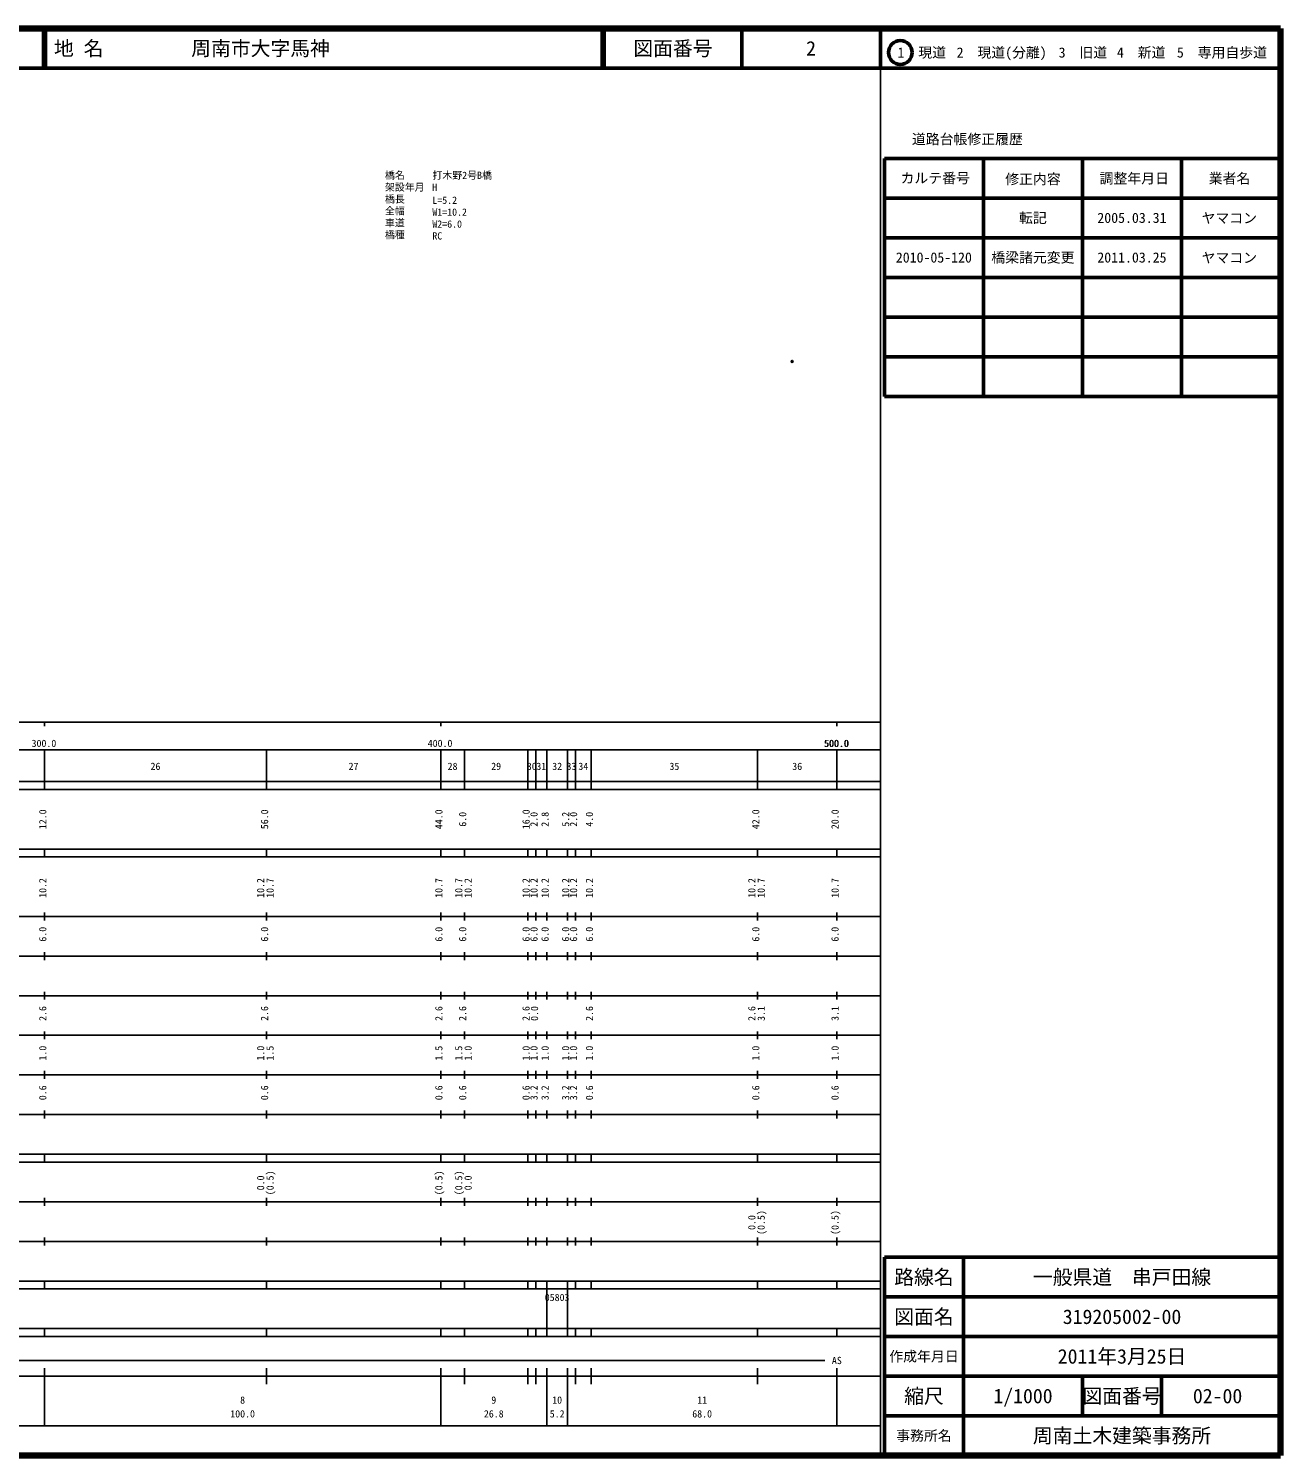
# Model space of a CAD drawing. Units: millimetres on the paper, with parts at other scales. Extents: x 40 to 680, y 20 to 380.
# Drawn here: x 364 to 680, y 20 to 380 of the extents above; entities that cross this region are included whole.
import ezdxf
from ezdxf.enums import TextEntityAlignment as Align

# ---------------------------------------------------------------- set-up
doc = ezdxf.new("R2010")
doc.units = ezdxf.units.MM
doc.header["$PDMODE"] = 32
doc.header["$PDSIZE"] = 0.5
for name, color, linetype in [('M-OTRS', 6, 'Continuous'), ('M-STR-HTXT', 7, 'Continuous'), ('M-TTL-TXT', 7, 'Continuous')]:
    doc.layers.add(name, color=color, linetype=linetype)
for name, color, linetype, lineweight in [('M-TTL', 2, 'Continuous', 140), ('M-TTL-BAND', 7, 'Continuous', 25), ('M-TTL-FRAM', 2, 'Continuous', 50), ('M-TTL-LINE', 7, 'Continuous', 50)]:
    doc.layers.add(name, color=color, linetype=linetype, lineweight=lineweight)
doc.styles.add('ＭＳ ゴシック', font='')
doc.styles.get('ＭＳ ゴシック').set_extended_font_data('MS Gothic')

msp = doc.modelspace()

# ---------------------------------------------------------------- linework, layer by layer
at = {"layer": 'M-OTRS'}
msp.add_point((556.705, 296.021), dxfattribs=at)
at = {"layer": 'M-TTL'}
for p, q in [((680, 380), (40, 380)), ((680, 20), (680, 380)), ((40, 20), (680, 20))]:
    msp.add_line(p, q, dxfattribs=at)
at = {"layer": 'M-TTL-BAND'}
for p, q in [((579, 20), (579, 370)), ((40, 205), (579, 205)), ((368, 205), (368, 204)), ((468, 205), (468, 204)), ((568, 205), (568, 204)), ((68, 198), (579, 198)), ((368, 188), (368, 198)), ((424, 188), (424, 198)), ((468, 188), (468, 198)), ((474, 188), (474, 198)), ((490, 188), (490, 198)), ((492, 188), (492, 198)), ((494.8, 188), (494.8, 198)), ((500, 188), (500, 198)), ((502, 188), (502, 198)), ((506, 188), (506, 198)), ((548, 188), (548, 198)), ((568, 188), (568, 198)), ((40, 190), (579, 190)), ((40, 188), (579, 188)), ((40, 173), (579, 173)), ((368, 171), (368, 173)), ((424, 171), (424, 173)), ((468, 171), (468, 173)), ((474, 171), (474, 173)), ((490, 171), (490, 173)), ((492, 171), (492, 173)), ((494.8, 171), (494.8, 173)), ((500, 171), (500, 173)), ((502, 171), (502, 173)), ((506, 171), (506, 173)), ((548, 171), (548, 173)), ((568, 171), (568, 173)), ((40, 171), (579, 171)), ((40, 156), (579, 156)), ((368, 155), (368, 157)), ((424, 155), (424, 157)), ((468, 155), (468, 157)), ((474, 155), (474, 157)), ((490, 155), (490, 157)), ((492, 155), (492, 157)), ((494.8, 155), (494.8, 157)), ((500, 155), (500, 157)), ((502, 155), (502, 157)), ((506, 155), (506, 157)), ((548, 155), (548, 157)), ((568, 155), (568, 157)), ((46, 146), (579, 146)), ((368, 145), (368, 147)), ((424, 145), (424, 147)), ((468, 145), (468, 147)), ((474, 145), (474, 147)), ((490, 145), (490, 147)), ((492, 145), (492, 147)), ((494.8, 145), (494.8, 147)), ((500, 145), (500, 147)), ((502, 145), (502, 147)), ((506, 145), (506, 147)), ((548, 145), (548, 147)), ((568, 145), (568, 147)), ((368, 135), (368, 137)), ((424, 135), (424, 137)), ((468, 135), (468, 137)), ((474, 135), (474, 137)), ((490, 135), (490, 137)), ((492, 135), (492, 137)), ((494.8, 135), (494.8, 137)), ((500, 135), (500, 137)), ((502, 135), (502, 137)), ((506, 135), (506, 137)), ((548, 135), (548, 137)), ((568, 135), (568, 137)), ((52, 136), (579, 136)), ((46, 126), (579, 126)), ((368, 125), (368, 127)), ((424, 125), (424, 127)), ((468, 125), (468, 127)), ((474, 125), (474, 127)), ((490, 125), (490, 127)), ((492, 125), (492, 127)), ((494.8, 125), (494.8, 127)), ((500, 125), (500, 127)), ((502, 125), (502, 127)), ((506, 125), (506, 127)), ((548, 125), (548, 127)), ((568, 125), (568, 127)), ((52, 116), (579, 116)), ((368, 115), (368, 117)), ((424, 115), (424, 117)), ((468, 115), (468, 117)), ((474, 115), (474, 117)), ((490, 115), (490, 117)), ((492, 115), (492, 117)), ((494.8, 115), (494.8, 117)), ((500, 115), (500, 117)), ((502, 115), (502, 117)), ((506, 115), (506, 117)), ((548, 115), (548, 117)), ((568, 115), (568, 117)), ((46, 106), (579, 106)), ((368, 105), (368, 107)), ((424, 105), (424, 107)), ((468, 105), (468, 107)), ((474, 105), (474, 107)), ((490, 105), (490, 107)), ((492, 105), (492, 107)), ((494.8, 105), (494.8, 107)), ((500, 105), (500, 107)), ((502, 105), (502, 107)), ((506, 105), (506, 107)), ((548, 105), (548, 107)), ((568, 105), (568, 107)), ((40, 96), (579, 96)), ((40, 94), (579, 94)), ((368, 94), (368, 96)), ((424, 94), (424, 96)), ((468, 94), (468, 96)), ((474, 94), (474, 96)), ((490, 94), (490, 96)), ((492, 94), (492, 96)), ((494.8, 94), (494.8, 96)), ((500, 94), (500, 96)), ((502, 94), (502, 96)), ((506, 94), (506, 96)), ((548, 94), (548, 96)), ((568, 94), (568, 96)), ((49, 84), (579, 84)), ((368, 83), (368, 85)), ((424, 83), (424, 85)), ((468, 83), (468, 85)), ((474, 83), (474, 85)), ((490, 83), (490, 85)), ((492, 83), (492, 85)), ((494.8, 83), (494.8, 85)), ((500, 83), (500, 85)), ((502, 83), (502, 85)), ((506, 83), (506, 85)), ((548, 83), (548, 85)), ((568, 83), (568, 85)), ((40, 74), (579, 74)), ((368, 73), (368, 75)), ((424, 73), (424, 75)), ((468, 73), (468, 75)), ((474, 73), (474, 75)), ((490, 73), (490, 75)), ((492, 73), (492, 75)), ((494.8, 73), (494.8, 75)), ((500, 73), (500, 75)), ((502, 73), (502, 75)), ((506, 73), (506, 75)), ((548, 73), (548, 75)), ((568, 73), (568, 75)), ((40, 64), (579, 64)), ((40, 62), (579, 62)), ((368, 62), (368, 64)), ((424, 62), (424, 64)), ((468, 62), (468, 64)), ((474, 62), (474, 64)), ((490, 62), (490, 64)), ((492, 62), (492, 64)), ((494.8, 62), (494.8, 64)), ((494.8, 52), (494.8, 62)), ((500, 62), (500, 64)), ((500, 52), (500, 62)), ((502, 62), (502, 64)), ((506, 62), (506, 64)), ((548, 62), (548, 64)), ((568, 62), (568, 64)), ((40, 52), (579, 52)), ((368, 50), (368, 52)), ((424, 50), (424, 52)), ((468, 50), (468, 52)), ((474, 50), (474, 52)), ((490, 50), (490, 52)), ((492, 50), (492, 52)), ((494.8, 50), (494.8, 52)), ((500, 50), (500, 52)), ((502, 50), (502, 52)), ((506, 50), (506, 52)), ((548, 50), (548, 52)), ((568, 50), (568, 52)), ((40, 50), (579, 50)), ((251.7, 44), (565, 44)), ((40, 40), (579, 40)), ((368, 27.5), (368, 42)), ((424, 38), (424, 42)), ((468, 27.5), (468, 42)), ((474, 38), (474, 42)), ((490, 38), (490, 42)), ((492, 38), (492, 42)), ((494.8, 27.5), (494.8, 42)), ((500, 27.5), (500, 42)), ((502, 38), (502, 42)), ((506, 38), (506, 42)), ((548, 38), (548, 42)), ((568, 27.5), (568, 42)), ((68, 27.5), (579, 27.5))]:
    msp.add_line(p, q, dxfattribs=at)
at = {"layer": 'M-TTL-FRAM'}
for p, q in [((580, 347.197), (580, 287.197)), ((580, 347.197), (680, 347.197)), ((580, 287.197), (680, 287.197)), ((680, 70), (580, 70)), ((580, 70), (580, 20))]:
    msp.add_line(p, q, dxfattribs=at)
at = {"layer": 'M-TTL-LINE'}
for p, q in [((367.75, 380), (367.75, 370)), ((368.25, 380), (368.25, 370)), ((508.747, 380), (508.747, 370)), ((509.247, 380), (509.247, 370)), ((543.997, 380), (543.997, 370)), ((579, 380), (579, 370)), ((40, 370), (680, 370)), ((605, 347.197), (605, 287.197)), ((630, 347.197), (630, 287.197)), ((655, 347.197), (655, 287.197)), ((580, 337.197), (680, 337.197)), ((580, 327.197), (680, 327.197)), ((580, 317.197), (680, 317.197)), ((580, 307.197), (680, 307.197)), ((580, 297.197), (680, 297.197)), ((600, 70), (600, 20)), ((680, 60), (580, 60)), ((680, 50), (580, 50)), ((680, 40), (580, 40)), ((630, 40), (630, 30)), ((650, 40), (650, 30)), ((680, 30), (580, 30))]:
    msp.add_line(p, q, dxfattribs=at)
msp.add_circle((584.031, 373.958), 3, dxfattribs=at)

# ---------------------------------------------------------------- texts
at = {"layer": 'M-STR-HTXT', "style": 'ＭＳ ゴシック'}
for s, p in [('橋名', (453.933, 341.507)), ('打木野2号B橋', (465.933, 341.507)), ('架設年月', (453.933, 338.507)), ('H', (465.861, 338.498)), ('橋長', (453.933, 335.507)), ('全幅', (453.933, 332.507)), ('L=5.2', (465.898, 335.22)), ('車道', (453.933, 329.507)), ('W1=10.2', (465.898, 332.22)), ('W2=6.0', (465.898, 329.22)), ('橋種', (453.933, 326.507)), ('RC', (465.898, 326.22))]:
    msp.add_text(s, height=1.833, dxfattribs=at).set_placement(p, align=Align.BOTTOM_LEFT)
at = {"layer": 'M-TTL-BAND', "style": 'ＭＳ ゴシック'}
for s, p in [('300.0', (367.844, 198.195)), ('400.0', (467.844, 198.195)), ('500.0', (567.844, 198.195)), ('500.0', (568, 198.195)), ('26', (396, 192.405)), ('27', (446, 192.405)), ('28', (471, 192.405)), ('29', (482, 192.405)), ('30', (491, 192.405)), ('31', (493.4, 192.405)), ('32', (497.4, 192.405)), ('33', (501, 192.405)), ('34', (504, 192.405)), ('35', (527, 192.405)), ('36', (558, 192.405)), ('AS', (568, 42.5)), ('8', (418, 32.523)), ('9', (481.4, 32.523)), ('10', (497.4, 32.523)), ('11', (534, 32.523)), ('100.0', (418, 29.033)), ('26.8', (481.4, 29.033)), ('5.2', (497.4, 29.033)), ('68.0', (534, 29.033))]:
    msp.add_text(s, height=1.833, dxfattribs=at).set_placement(p, align=Align.BOTTOM_CENTER)
for s, p in [('12.0', (369, 180.5)), ('56.0', (425, 180.5)), ('44.0', (469, 180.5)), ('6.0', (475, 180.5)), ('16.0', (491, 180.5)), ('2.0', (493, 180.5)), ('2.8', (495.8, 180.5)), ('5.2', (501, 180.5)), ('2.0', (503, 180.5)), ('4.0', (507, 180.5)), ('42.0', (549, 180.5)), ('20.0', (569, 180.5)), ('10.2', (369, 163.174)), ('10.2', (424, 163.174)), ('10.7', (426.37, 163.174)), ('10.7', (469, 163.174)), ('10.7', (474, 163.174)), ('10.2', (476.37, 163.174)), ('10.2', (491, 163.174)), ('10.2', (493, 163.174)), ('10.2', (495.8, 163.174)), ('10.2', (501, 163.174)), ('10.2', (503, 163.174)), ('10.2', (507, 163.174)), ('10.2', (548, 163.174)), ('10.7', (550.37, 163.174)), ('10.7', (569, 163.174)), ('6.0', (369, 151.5)), ('6.0', (425, 151.5)), ('6.0', (469, 151.5)), ('6.0', (475, 151.5)), ('6.0', (491, 151.5)), ('6.0', (493, 151.5)), ('6.0', (495.8, 151.5)), ('6.0', (501, 151.5)), ('6.0', (503, 151.5)), ('6.0', (507, 151.5)), ('6.0', (549, 151.5)), ('6.0', (569, 151.5)), ('2.6', (369, 131.5)), ('2.6', (425, 131.5)), ('2.6', (469, 131.5)), ('2.6', (475, 131.5)), ('2.6', (491, 131.5)), ('0.0', (493.145, 131.5)), ('2.6', (507, 131.5)), ('2.6', (548, 131.5)), ('3.1', (550.37, 131.5)), ('3.1', (569, 131.5)), ('1.0', (369, 121.5)), ('1.0', (424, 121.5)), ('1.5', (426.37, 121.5)), ('1.5', (469, 121.5)), ('1.5', (474, 121.5)), ('1.0', (476.37, 121.5)), ('1.0', (491, 121.5)), ('1.0', (493, 121.5)), ('1.0', (495.8, 121.5)), ('1.0', (501, 121.5)), ('1.0', (503, 121.5)), ('1.0', (507, 121.5)), ('1.0', (549, 121.5)), ('1.0', (569, 121.5)), ('0.6', (369, 111.5)), ('0.6', (425, 111.5)), ('0.6', (469, 111.5)), ('0.6', (475, 111.5)), ('0.6', (491, 111.5)), ('3.2', (493, 111.5)), ('3.2', (495.8, 111.5)), ('3.2', (501, 111.5)), ('3.2', (503, 111.5)), ('0.6', (507, 111.5)), ('0.6', (549, 111.5)), ('0.6', (569, 111.5)), ('0.0', (424, 88.764)), ('(0.5)', (426.37, 88.764)), ('(0.5)', (469, 88.764)), ('(0.5)', (474, 88.764)), ('0.0', (476.37, 88.764)), ('0.0', (548, 78.764)), ('(0.5)', (550.37, 78.764)), ('(0.5)', (569, 78.764))]:
    msp.add_text(s, height=1.833, rotation=90, dxfattribs=at).set_placement(p, align=Align.BOTTOM_CENTER)
msp.add_text('05803', height=1.833, dxfattribs=at).set_placement((494.275, 58.405), align=Align.BOTTOM_LEFT)
at = {"layer": 'M-TTL-TXT', "style": 'ＭＳ ゴシック'}
for s, p in [('地 名', (370.38, 375)), ('周南市大字馬神', (405.024, 375))]:
    msp.add_text(s, height=3.666, dxfattribs=at).set_placement(p, align=Align.MIDDLE_LEFT)
for s, height, p in [('図面番号', 3.666, (526.622, 375)), ('2', 3.666, (561.497, 375)), ('1\u3000現道', 2.566, (589.448, 373.958)), ('2\u3000現道(分離)', 2.566, (609.619, 373.958)), ('3\u3000旧道', 2.566, (630.121, 373.958)), ('4\u3000新道', 2.566, (644.824, 373.958)), ('5\u3000専用自歩道', 2.566, (665.228, 373.958)), ('道路台帳修正履歴', 2.566, (600.968, 352.113)), ('カルテ番号', 2.566, (592.839, 342.277)), ('修正内容', 2.566, (617.509, 342.023)), ('調整年月日', 2.566, (643.089, 342.197)), ('業者名', 2.566, (667.134, 342.197)), ('転記', 2.566, (617.5, 332.245)), ('2005.03.31', 2.566, (642.5, 332.245)), ('ヤマコン', 2.566, (667.077, 332.189)), ('2010-05-120', 2.566, (592.5, 322.245)), ('橋梁諸元変更', 2.566, (617.5, 322.245)), ('2011.03.25', 2.566, (642.5, 322.245)), ('ヤマコン', 2.566, (667.077, 322.189)), ('路線名', 3.666, (590, 65)), ('路線名', 3.666, (590, 65)), ('一般県道\u3000串戸田線', 3.666, (640, 65)), ('図面名', 3.666, (590, 55)), ('図面名', 3.666, (590, 55)), ('319205002-00', 3.666, (640, 55)), ('2011年3月25日', 3.666, (640, 45)), ('作成年月日', 2.566, (590, 45)), ('作成年月日', 2.566, (590, 45)), ('縮尺', 3.666, (590, 35)), ('縮尺', 3.666, (590, 35)), ('1/1000', 3.666, (615, 35)), ('図面番号', 3.666, (640, 35)), ('図面番号', 3.666, (640, 35)), ('02-00', 3.666, (664.125, 35)), ('事務所名', 2.566, (590, 25)), ('事務所名', 2.566, (590, 25)), ('周南土木建築事務所', 3.666, (640, 25))]:
    msp.add_text(s, height=height, dxfattribs=at).set_placement(p, align=Align.MIDDLE_CENTER)

doc.saveas('drawing.dxf')
